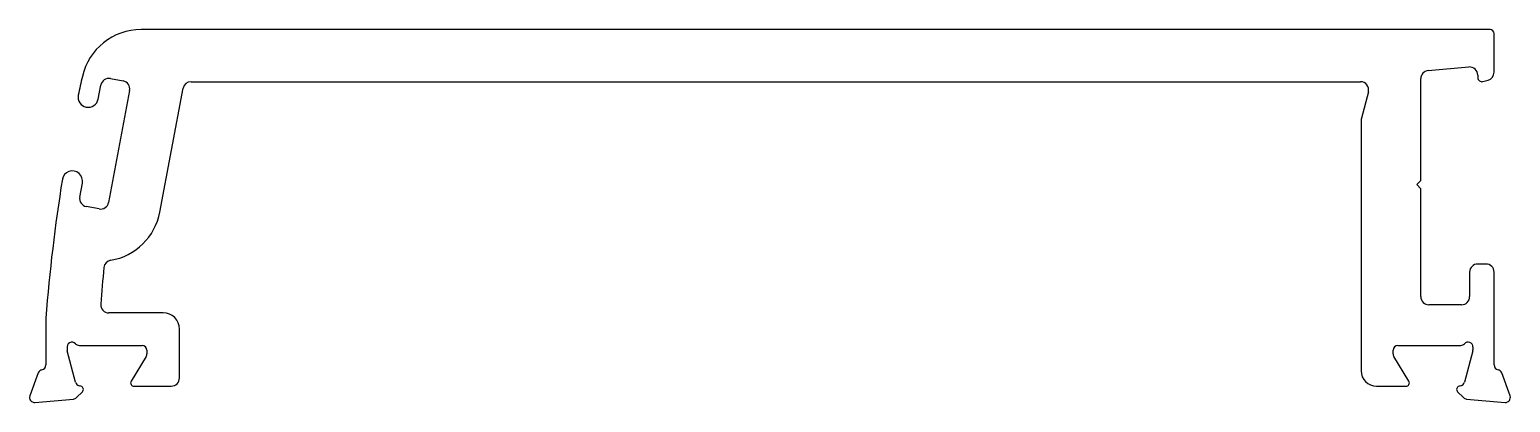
# Model space of a CAD drawing. Extents: x -42.1 to 48.8, y 5.9 to 28.8.
import ezdxf

# ---------------------------------------------------------------- set-up
doc = ezdxf.new("R2010")
doc.units = 0
doc.layers.add('PROFILE', color=1, linetype='CONTINUOUS')

msp = doc.modelspace()

# ---------------------------------------------------------------- linework, layer by layer
at = {"layer": 'PROFILE', "color": 7}
for p, q in [((47.541, 28.817), (-35.264, 28.817)), ((47.791, 26.193), (47.791, 28.567)), ((43.749, 26.302), (46.248, 26.521)), ((-37.153, 25.811), (-36.367, 25.663)), ((-32.196, 25.617), (39.592, 25.617)), ((39.592, 25.617), (39.592, 25.617)), ((43.292, 19.542), (43.292, 25.804)), ((46.791, 26.023), (46.791, 25.867)), ((47.106, 25.625), (47.421, 25.71)), ((-37.899, 24.553), (-37.737, 25.413)), ((-35.968, 25.08), (-37.263, 18.2)), ((-34.118, 17.608), (-32.687, 25.209)), ((40.075, 24.988), (39.644, 23.381)), ((39.627, 23.251), (39.627, 7.859)), ((-39.032, 18.533), (-38.87, 19.393)), ((43.042, 19.292), (43.292, 19.542)), ((43.292, 19.042), (43.042, 19.292)), ((43.292, 12.417), (43.292, 19.042)), ((-37.846, 17.801), (-38.633, 17.949)), ((46.291, 13.917), (46.291, 12.417)), ((47.291, 14.417), (46.791, 14.417)), ((47.791, 8.217), (47.791, 13.917)), ((45.791, 11.917), (43.792, 11.917)), ((-41.109, 11.096), (-41.109, 8.217)), ((-33.909, 11.417), (-37.248, 11.417)), ((-32.909, 7.417), (-32.909, 10.417)), ((-39.061, 9.417), (-35.209, 9.417)), ((-34.909, 9.117), (-34.909, 8.896)), ((41.591, 8.896), (41.591, 9.117)), ((41.891, 9.417), (45.744, 9.417)), ((46.491, 9.317), (46.491, 9.156)), ((-39.282, 7.153), (-39.798, 9.079)), ((-34.952, 8.739), (-35.879, 7.221)), ((42.562, 7.221), (41.635, 8.739)), ((46.481, 9.079), (45.965, 7.153)), ((-41.577, 7.73), (-42.09, 6.32)), ((48.773, 6.32), (48.26, 7.73)), ((-39.231, 6.212), (-38.867, 6.576)), ((-38.957, 6.91), (-39.07, 6.94)), ((-35.709, 6.917), (-33.409, 6.917)), ((40.569, 6.917), (42.391, 6.917)), ((45.55, 6.576), (45.914, 6.212)), ((45.753, 6.94), (45.64, 6.91)), ((-41.782, 5.918), (-39.417, 6.125)), ((46.1, 6.125), (48.465, 5.918))]:
    msp.add_line(p, q, dxfattribs=at)
for centre, radius, start, end in [((-35.264, 25.117), 3.7, 90, 167.19364), ((47.541, 28.567), 0.25, 360, 90), ((46.291, 26.023), 0.5, 0, 95), ((60.201, 3.417), 101.6, 167.19364, 167.85971), ((-37.245, 25.32), 0.5, 79.3402, 169.3402), ((-36.459, 25.172), 0.5, 349.3402, 79.3402), ((-32.196, 25.117), 0.5, 90, 169.3402), ((39.592, 25.117), 0.5, 345, 90), ((43.792, 25.804), 0.5, 95.01033, 180), ((47.041, 25.867), 0.25, 180, 285), ((47.291, 26.193), 0.5, 285, 360), ((-38.513, 24.668), 0.625, 169.3402, 349.3402), ((40.127, 23.251), 0.5, 165, 180), ((-39.484, 19.509), 0.625, 349.3402, 169.3402), ((60.201, 3.417), 101.6, 170.8207, 175.66524), ((-38.54, 18.441), 0.5, 169.3402, 259.3402), ((-37.754, 18.293), 0.5, 259.3402, 349.3402), ((-37.754, 18.293), 3.7, 279.68963, 349.3402), ((-37.047, 14.153), 0.5, 99.68963, 174.2644), ((69.84, 3.417), 107.925, 174.2644, 175.46173), ((46.791, 13.917), 0.5, 90, 180), ((47.291, 13.917), 0.5, 0, 90), ((-37.248, 11.917), 0.5, 175.46173, 270), ((43.792, 12.417), 0.5, 180, 270), ((45.791, 12.417), 0.5, 270, 0), ((-33.909, 10.417), 1, 0, 90), ((-39.509, 9.317), 0.3, 41.81031, 195.51598), ((-39.509, 9.156), 0.3, 164.48402, 195), ((-39.061, 9.717), 0.3, 221.81031, 270), ((-35.209, 9.117), 0.3, 360, 90), ((41.891, 9.117), 0.3, 90, 180), ((45.744, 9.717), 0.3, 270, 318.18969), ((46.191, 9.317), 0.3, 0, 138.18969), ((46.191, 9.156), 0.3, 345, 0), ((-41.409, 8.217), 0.3, 280.90428, 0), ((-35.209, 8.896), 0.3, 328.6, 0), ((41.891, 8.896), 0.3, 180, 211.4), ((48.091, 8.217), 0.3, 180, 259.09572), ((-41.295, 7.628), 0.3, 100.90428, 160), ((-33.409, 7.417), 0.5, 270, 360), ((40.569, 7.859), 0.942, 180, 270), ((47.978, 7.628), 0.3, 20, 79.09572), ((-38.992, 7.23), 0.3, 195, 255), ((-39.009, 6.717), 0.2, 315, 75), ((-35.709, 7.117), 0.2, 148.6, 270), ((42.391, 7.117), 0.2, 270, 31.4), ((45.691, 6.717), 0.2, 105, 225), ((45.675, 7.23), 0.3, 285, 345), ((-41.809, 6.217), 0.3, 160, 275), ((-39.443, 6.424), 0.3, 275, 315), ((46.126, 6.424), 0.3, 225, 265), ((48.491, 6.217), 0.3, 265, 20)]:
    msp.add_arc(centre, radius, start, end, dxfattribs=at)

doc.saveas('drawing.dxf')
